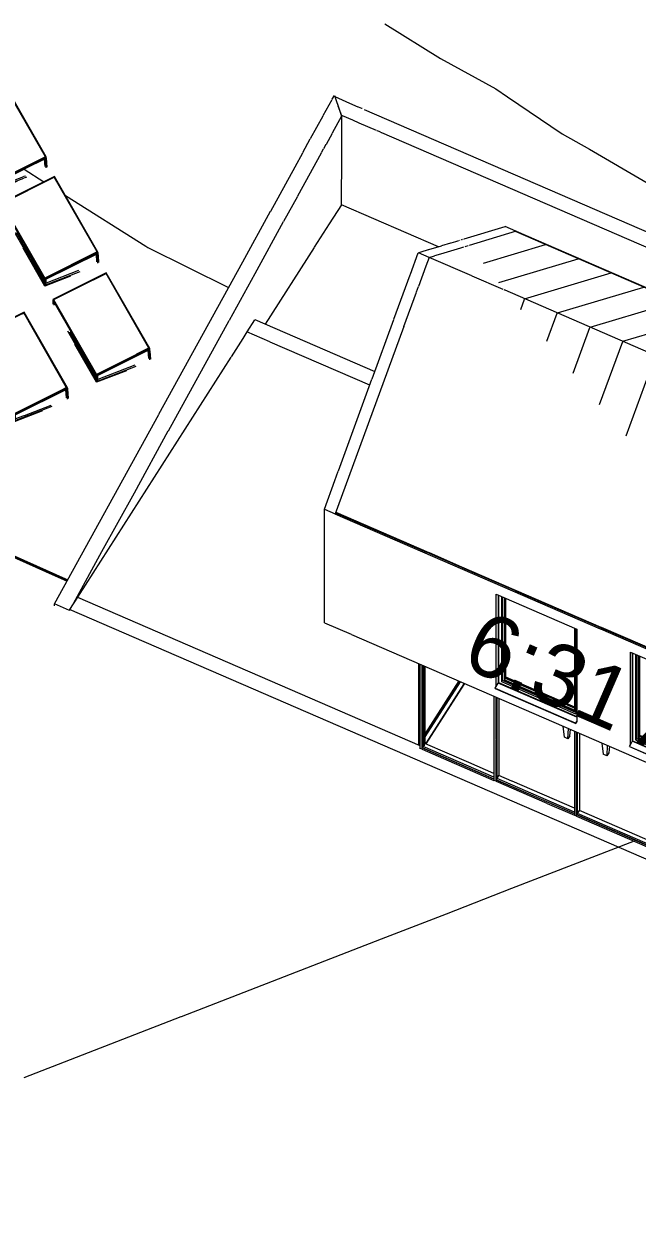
# Model space of a CAD drawing. Header units: millimetres. Extents: x -35445 to 232153, y -57203 to 42724.
# Drawn here: x 168099 to 178210, y -8195 to 11479 of the extents above; entities that cross this region are included whole.
import ezdxf

# ---------------------------------------------------------------- set-up
doc = ezdxf.new("R2010")
doc.units = ezdxf.units.MM
for name, color, linetype, lineweight in [('A-FLOR', 192, 'Continuous', 9), ('A-GLAZ', 151, 'Continuous', 9), ('A-GLAZ-CURT', 52, 'Continuous', 9), ('A-GLAZ-CWMG', 51, 'Continuous', 9), ('A-ROOF', 132, 'Continuous', 9), ('A-ROOF-PATT', 132, 'Continuous', 9), ('A-WALL', 113, 'Continuous', 9), ('C-TOPO-MAJR', 7, 'Continuous', 50), ('C-TOPO-MINR', 7, 'Continuous', 9), ('E-ELEC-EQPM', 71, 'Continuous', 9), ('I-FURN', 30, 'Continuous', 9)]:
    doc.layers.add(name, color=color, linetype=linetype, lineweight=lineweight)
doc.styles.add('Arial_3', font='arial.ttf', dxfattribs={"height": 1020.270592})

# ---------------------------------------------------------------- blocks, each defined once
blk = doc.blocks.new('Single Window - Standard-850328-Solar Analysis')
at = {"layer": 'A-GLAZ'}
for p, q in [((-4590, 2053), (-4590, 1555)), ((-4537, 1976), (-4537, 2030)), ((-4537, 619), (-4537, 1976)), ((-4523, 1965), (-4523, 2024)), ((-4497, 2012), (-4497, 646)), ((-4490, 2009), (-4490, 657)), ((-4476, 1406), (-4476, 2003)), ((-4469, 751), (-4469, 2000)), ((-4523, 1407), (-4523, 1963)), ((-4590, 1552), (-4590, 609)), ((-4523, 641), (-4523, 1406)), ((-4476, 761), (-4476, 1401)), ((-3329, 140), (-3329, 1506)), ((-3316, 1501), (-3316, 90)), ((-4642, 517), (-4595, 601)), ((-4595, 601), (-4590, 608)), ((-3300, 39), (-4595, 601)), ((-4590, 608), (-3300, 49)), ((-4537, 619), (-4527, 635)), ((-3316, 90), (-4537, 619)), ((-3315, 117), (-4523, 641)), ((-4497, 646), (-4490, 657)), ((-4497, 646), (-3329, 140)), ((-4490, 657), (-4469, 690)), ((-4490, 657), (-4476, 679)), ((-4490, 657), (-3332, 156)), ((-4476, 679), (-4476, 758)), ((-4335, 618), (-4476, 679)), ((-4469, 694), (-4469, 751)), ((-3329, 203), (-4469, 697)), ((-3328, 195), (-4469, 690)), ((-3328, 182), (-4333, 617)), ((-4642, 511), (-4642, 517)), ((-4642, 517), (-3392, -25)), ((-4642, 511), (-3314, -65)), ((-3388, -27), (-3314, -59)), ((-3300, -34), (-3314, -59)), ((-3314, -59), (-3314, -65)), ((-3314, -65), (-3313, -63)), ((-3313, -58), (-3300, -35)), ((-3313, -63), (-3313, -58))]:
    blk.add_line(p, q, dxfattribs=at)
blk = doc.blocks.new('Single Window - Standard-V22-Solar Analysis')
at = {"layer": 'A-GLAZ'}
for p, q in [((-2378, 1093), (-2378, 732)), ((-2325, -335), (-2325, 1069)), ((-2311, -316), (-2311, 1064)), ((-2285, 1053), (-2285, -313)), ((-2278, 1050), (-2278, -302)), ((-2264, 736), (-2264, 1044)), ((-2257, 732), (-2257, 1041)), ((-2378, 727), (-2378, 567)), ((-2264, -280), (-2264, 732)), ((-2257, -269), (-2257, 727)), ((-2378, 562), (-2378, -264)), ((-1116, -275), (-1116, 547)), ((-1104, 541), (-1104, 469)), ((-1104, 461), (-1104, 58)), ((-1104, 54), (-1104, -275)), ((-2415, -416), (-2387, -365)), ((-2383, -358), (-2378, -351)), ((-1088, -920), (-2383, -358)), ((-2378, -264), (-2378, -350)), ((-2378, -351), (-1088, -911)), ((-1104, -870), (-2325, -340)), ((-2323, -337), (-2310, -317)), ((-1103, -842), (-2311, -318)), ((-2285, -313), (-2278, -302)), ((-2285, -313), (-1689, -571)), ((-2278, -302), (-2257, -269)), ((-2278, -302), (-2264, -280)), ((-2278, -302), (-1116, -805)), ((-1116, -778), (-2264, -280)), ((-1116, -757), (-2257, -262)), ((-1115, -764), (-2257, -269)), ((-1116, -819), (-1116, -279)), ((-1104, -279), (-1104, -870)), ((-2429, -443), (-2415, -417)), ((-2429, -448), (-2429, -443)), ((-2429, -443), (-1102, -1018)), ((-2429, -448), (-1102, -1024)), ((-1688, -571), (-1116, -819)), ((-1088, -993), (-1102, -1018)), ((-1102, -1018), (-1102, -1024)), ((-1102, -1024), (-1101, -1022)), ((-1101, -1018), (-1098, -1011)), ((-1101, -1022), (-1101, -1018)), ((-1097, -1011), (-1088, -994))]:
    blk.add_line(p, q, dxfattribs=at)
blk = doc.blocks.new('Photovoltaic-Panel-SolarWorld-SunModule-_235-240_ - SunModule SW 245 Silver Mono - 10 Deg_ Angle-V27-Solar Analysis')
at = {"layer": 'E-ELEC-EQPM'}
for p, q in [((-12903, 10463), (-13644, 10093)), ((-12766, 10522), (-13632, 10090)), ((-13632, 10090), (-12766, 10522)), ((-13631, 10088), (-12766, 10520)), ((-12765, 10518), (-13630, 10087)), ((-12767, 10531), (-12903, 10463)), ((-12179, 9496), (-12766, 10522)), ((-12766, 10520), (-12766, 10522)), ((-12766, 10522), (-12179, 9496)), ((-12766, 10520), (-12060, 9286)), ((-12060, 9286), (-12765, 10518)), ((-12416, 9928), (-12762, 10533)), ((-13644, 10093), (-12930, 8843)), ((-13644, 10093), (-13638, 10074)), ((-12924, 8825), (-13638, 10074)), ((-13638, 10007), (-13638, 10074)), ((-13638, 10074), (-13628, 10055)), ((-13632, 10090), (-12926, 8857)), ((-12926, 8857), (-13632, 10090)), ((-13628, 10055), (-13628, 9987)), ((-13605, 9998), (-13605, 10015)), ((-12047, 9284), (-12415, 9927)), ((-13433, 9628), (-12924, 8738)), ((-12934, 8806), (-13389, 9600)), ((-12060, 9287), (-12176, 9490)), ((-12176, 9490), (-12060, 9287)), ((-12924, 8724), (-13281, 9348)), ((-12930, 8843), (-12047, 9284)), ((-12925, 8855), (-12060, 9287)), ((-12060, 9287), (-12925, 8855)), ((-12041, 9265), (-12412, 9080)), ((-12063, 9124), (-12073, 9249)), ((-12041, 9265), (-12064, 9253)), ((-12064, 9253), (-12053, 9104)), ((-12041, 9265), (-12047, 9284)), ((-12030, 9115), (-12041, 9265)), ((-12416, 9078), (-12924, 8825)), ((-12924, 8738), (-12416, 8935)), ((-12534, 8875), (-12924, 8724)), ((-12419, 8957), (-12901, 8770)), ((-12391, 8968), (-12416, 8959)), ((-12407, 8939), (-12368, 8954)), ((-12934, 8757), (-12934, 8843)), ((-12934, 8843), (-12924, 8825)), ((-12934, 8757), (-12924, 8738)), ((-12924, 8825), (-12930, 8843)), ((-12901, 8836), (-12924, 8825)), ((-12924, 8825), (-12924, 8738)), ((-12924, 8738), (-12901, 8747)), ((-12924, 8724), (-12924, 8738)), ((-12901, 8747), (-12901, 8836))]:
    blk.add_line(p, q, dxfattribs=at)
blk = doc.blocks.new('Photovoltaic-Panel-SolarWorld-SunModule-_235-240_ - SunModule SW 245 Silver Mono - 10 Deg_ Angle-V28-Solar Analysis')
at = {"layer": 'E-ELEC-EQPM'}
for p, q in [((-11909, 8962), (-12792, 8521)), ((-11914, 8950), (-12779, 8518)), ((-12779, 8518), (-11914, 8950)), ((-12778, 8517), (-11913, 8949)), ((-11913, 8947), (-12777, 8516)), ((-11207, 7715), (-11914, 8950)), ((-11913, 8949), (-11914, 8950)), ((-11914, 8950), (-11207, 7715)), ((-11913, 8949), (-11207, 7715)), ((-11207, 7715), (-11913, 8947)), ((-11194, 7712), (-11909, 8962)), ((-12792, 8521), (-12077, 7272)), ((-12792, 8521), (-12786, 8502)), ((-12418, 7861), (-12786, 8502)), ((-12786, 8502), (-12775, 8483)), ((-12786, 8436), (-12786, 8499)), ((-12779, 8518), (-12072, 7283)), ((-12072, 7283), (-12779, 8518)), ((-12775, 8483), (-12775, 8416)), ((-12752, 8427), (-12752, 8443)), ((-12580, 8056), (-12071, 7167)), ((-12082, 7235), (-12536, 8029)), ((-12071, 7152), (-12428, 7777)), ((-12071, 7253), (-12416, 7856)), ((-12077, 7272), (-11198, 7711)), ((-12072, 7283), (-11207, 7715)), ((-11207, 7715), (-12072, 7283)), ((-11192, 7691), (-12071, 7253)), ((-11211, 7551), (-11220, 7678)), ((-11211, 7682), (-11200, 7531)), ((-11192, 7691), (-11207, 7684)), ((-11188, 7693), (-11194, 7712)), ((-11185, 7653), (-11188, 7693)), ((-11177, 7542), (-11185, 7650)), ((-12071, 7167), (-11487, 7394)), ((-11644, 7318), (-12071, 7152)), ((-11512, 7407), (-12048, 7199)), ((-12082, 7186), (-12082, 7272)), ((-12082, 7272), (-12071, 7253)), ((-12082, 7186), (-12071, 7167)), ((-12071, 7253), (-12077, 7272)), ((-12048, 7265), (-12071, 7253)), ((-12071, 7253), (-12071, 7167)), ((-12071, 7167), (-12048, 7176)), ((-12071, 7152), (-12071, 7167)), ((-12048, 7176), (-12048, 7265))]:
    blk.add_line(p, q, dxfattribs=at)
blk = doc.blocks.new('Photovoltaic-Panel-SolarWorld-SunModule-_235-240_ - SunModule SW 245 Silver Mono - 10 Deg_ Angle-V29-Solar Analysis')
at = {"layer": 'E-ELEC-EQPM'}
for p, q in [((-11056, 7373), (-11939, 6933)), ((-11061, 7362), (-11926, 6930)), ((-11926, 6930), (-11061, 7362)), ((-11925, 6928), (-11060, 7360)), ((-11060, 7358), (-11925, 6927)), ((-10354, 6127), (-11061, 7362)), ((-11060, 7360), (-11061, 7362)), ((-11061, 7362), (-10354, 6127)), ((-11060, 7360), (-10354, 6126)), ((-10355, 6126), (-11060, 7358)), ((-10341, 6124), (-11056, 7373)), ((-11939, 6933), (-11224, 5684)), ((-11939, 6933), (-11933, 6914)), ((-11218, 5665), (-11933, 6914)), ((-11933, 6856), (-11933, 6914)), ((-11933, 6914), (-11922, 6895)), ((-11926, 6930), (-11219, 5695)), ((-11219, 5695), (-11926, 6930)), ((-11922, 6895), (-11922, 6836)), ((-11899, 6847), (-11899, 6855)), ((-11696, 6413), (-11218, 5578)), ((-11229, 5646), (-11655, 6391)), ((-11218, 5564), (-11575, 6188)), ((-10336, 6105), (-11218, 5665)), ((-10556, 6026), (-10358, 6125)), ((-10358, 6125), (-10556, 6026)), ((-10549, 6020), (-10341, 6124)), ((-10336, 6105), (-10358, 6093)), ((-10336, 6105), (-10341, 6124)), ((-10333, 6073), (-10336, 6105)), ((-11219, 5695), (-10558, 6025)), ((-10558, 6025), (-11219, 5695)), ((-11217, 5687), (-10553, 6018)), ((-10357, 5956), (-10367, 6089)), ((-10358, 6093), (-10346, 5936)), ((-10323, 5947), (-10333, 6072)), ((-11218, 5578), (-10561, 5833)), ((-10723, 5756), (-11218, 5564)), ((-10587, 5846), (-11194, 5611)), ((-11229, 5597), (-11229, 5684)), ((-11229, 5684), (-11218, 5665)), ((-11229, 5597), (-11218, 5578)), ((-11218, 5665), (-11224, 5684)), ((-11195, 5676), (-11218, 5665)), ((-11218, 5665), (-11218, 5578)), ((-11218, 5578), (-11195, 5587)), ((-11218, 5564), (-11218, 5578)), ((-11195, 5587), (-11195, 5676))]:
    blk.add_line(p, q, dxfattribs=at)
blk = doc.blocks.new('Photovoltaic-Panel-SolarWorld-SunModule-_235-240_ - SunModule SW 245 Silver Mono - 10 Deg_ Angle-V33-Solar Analysis')
at = {"layer": 'E-ELEC-EQPM'}
for p, q in [((-12413, 6722), (-13296, 6282)), ((-12450, 6695), (-13283, 6279)), ((-13283, 6279), (-12450, 6695)), ((-13282, 6278), (-12448, 6694)), ((-12445, 6693), (-13281, 6276)), ((-12418, 6711), (-12446, 6696)), ((-12446, 6696), (-12418, 6711)), ((-12446, 6695), (-12417, 6709)), ((-12417, 6708), (-12445, 6694)), ((-11711, 5476), (-12418, 6711)), ((-12417, 6709), (-12418, 6711)), ((-12418, 6711), (-11711, 5476)), ((-12418, 6711), (-12416, 6705)), ((-12417, 6709), (-11711, 5476)), ((-11711, 5475), (-12417, 6708)), ((-11698, 5473), (-12413, 6722)), ((-13296, 6282), (-12581, 5033)), ((-13296, 6282), (-13290, 6263)), ((-12575, 5014), (-13290, 6263)), ((-13290, 6205), (-13290, 6263)), ((-13290, 6263), (-13279, 6244)), ((-13283, 6279), (-12576, 5044)), ((-12576, 5044), (-13283, 6279)), ((-13279, 6244), (-13279, 6185)), ((-13256, 6196), (-13256, 6204)), ((-13052, 5762), (-12575, 4927)), ((-12586, 4995), (-13012, 5740)), ((-12575, 4913), (-12932, 5538)), ((-12581, 5033), (-11698, 5473)), ((-12576, 5044), (-11771, 5446)), ((-11771, 5446), (-12576, 5044)), ((-11692, 5454), (-12575, 5014)), ((-11767, 5448), (-11711, 5476)), ((-11711, 5476), (-11767, 5448)), ((-11714, 5308), (-11724, 5438)), ((-11692, 5454), (-11715, 5443)), ((-11715, 5443), (-11703, 5288)), ((-11692, 5454), (-11698, 5473)), ((-11680, 5299), (-11692, 5454)), ((-12575, 4927), (-11948, 5171)), ((-11973, 5184), (-12413, 5013)), ((-12586, 4946), (-12586, 5033)), ((-12586, 5033), (-12575, 5014)), ((-12586, 4946), (-12575, 4927)), ((-12575, 5014), (-12581, 5033)), ((-12106, 5095), (-12575, 4913)), ((-12552, 5025), (-12575, 5014)), ((-12575, 5014), (-12575, 4927)), ((-12575, 4927), (-12552, 4936)), ((-12575, 4913), (-12575, 4927)), ((-12552, 4936), (-12552, 5025)), ((-12416, 5012), (-12552, 4959))]:
    blk.add_line(p, q, dxfattribs=at)
blk = doc.blocks.new('Rectangular Mullion - 64 x 128 rectangular-977494-Solar Analysis')
at = {"layer": 'A-GLAZ-CWMG'}
for p, q in [((-5905, 242), (-5905, 920)), ((-5817, 884), (-5817, 824)), ((-5817, 821), (-5817, -436)), ((-5798, -191), (-5798, 876)), ((-5905, -416), (-5905, 237)), ((-5798, -407), (-5798, -192)), ((-5884, -429), (-5905, -420))]:
    blk.add_line(p, q, dxfattribs=at)
blk = doc.blocks.new('System Panel - Glazed-977495-Solar Analysis')
at = {"layer": 'A-GLAZ-CURT'}
for p, q in [((-5240, 634), (-5798, -239)), ((-5798, -284), (-5218, 624))]:
    blk.add_line(p, q, dxfattribs=at)
blk = doc.blocks.new('Rectangular Mullion - 64 x 128 rectangular-977490-Solar Analysis')
at = {"layer": 'A-GLAZ-CWMG'}
for p, q in [((-5245, 636), (-5798, -230)), ((-5153, 580), (-5145, 593)), ((-5162, 589), (-5784, -384)), ((-5782, -404), (-5156, 576)), ((-5784, -384), (-5793, -380)), ((-5784, -403), (-5784, -384))]:
    blk.add_line(p, q, dxfattribs=at)
blk = doc.blocks.new('System Panel - Glazed-1073254-Solar Analysis')
at = {"layer": 'A-GLAZ-CURT'}
for p, q in [((-5846, 897), (-5846, -464)), ((-5834, 846), (-5834, 892)), ((-5834, -446), (-5834, 843)), ((-5846, -464), (-5834, -446)), ((-5846, -464), (-4664, -977)), ((-4664, -953), (-5834, -446))]:
    blk.add_line(p, q, dxfattribs=at)
blk = doc.blocks.new('System Panel - Glazed-976966-Solar Analysis')
at = {"layer": 'A-GLAZ-CURT'}
for p, q in [((-4626, 368), (-4626, -335)), ((-4614, -350), (-4614, 363)), ((-4626, -343), (-4626, -993)), ((-4614, -975), (-4614, -351)), ((-4626, -993), (-4614, -975)), ((-3337, -1529), (-4614, -975)), ((-4626, -993), (-3337, -1553))]:
    blk.add_line(p, q, dxfattribs=at)
blk = doc.blocks.new('System Panel - Glazed-V72-Solar Analysis')
at = {"layer": 'A-GLAZ-CURT'}
for p, q in [((-3299, -208), (-3299, -1071)), ((-3287, -1550), (-3287, -213)), ((-3299, -1076), (-3299, -1331)), ((-3299, -1335), (-3299, -1569)), ((-3299, -1569), (-3287, -1550)), ((-3299, -1569), (-2009, -2128)), ((-2009, -2104), (-3287, -1550))]:
    blk.add_line(p, q, dxfattribs=at)
blk = doc.blocks.new('Rectangular Mullion - 64 x 128 rectangular-976962-Solar Analysis')
at = {"layer": 'A-GLAZ-CWMG'}
for p, q in [((-4664, 384), (-4664, -1005)), ((-4629, -331), (-4629, 369)), ((-4582, 349), (-4582, -925)), ((-4629, -1020), (-4629, -341)), ((-4629, -1020), (-4664, -1005))]:
    blk.add_line(p, q, dxfattribs=at)
blk = doc.blocks.new('Rectangular Mullion - 64 x 128 rectangular-V78-Solar Analysis')
at = {"layer": 'A-GLAZ-CWMG'}
for p, q in [((-3337, -191), (-3337, -1289)), ((-3301, -1069), (-3301, -207)), ((-3255, -227), (-3255, -1500)), ((-3301, -1329), (-3301, -1073)), ((-3337, -1294), (-3337, -1580)), ((-3301, -1596), (-3301, -1332)), ((-3301, -1596), (-3337, -1580))]:
    blk.add_line(p, q, dxfattribs=at)
blk = doc.blocks.new('Rectangular Mullion - 64 x 128 rectangular-1073253-Solar Analysis')
at = {"layer": 'A-GLAZ-CWMG'}
for p, q in [((-5849, -489), (-5849, -468)), ((-4664, -982), (-5849, -468)), ((-5849, -491), (-4664, -1005)), ((-5846, -464), (-5826, -432)), ((-5081, -708), (-5793, -399)), ((-4664, -889), (-5078, -710)), ((-4664, -982), (-4664, -1005))]:
    blk.add_line(p, q, dxfattribs=at)
blk = doc.blocks.new('Rectangular Mullion - 64 x 128 rectangular-V85-Solar Analysis')
at = {"layer": 'A-GLAZ-CWMG'}
for p, q in [((-4626, -993), (-4582, -925)), ((-4367, -1018), (-4582, -925)), ((-4629, -1020), (-4629, -997)), ((-3337, -1558), (-4629, -997)), ((-4629, -1020), (-3792, -1383)), ((-3337, -1465), (-4362, -1020)), ((-3787, -1385), (-3337, -1580)), ((-3337, -1558), (-3337, -1580))]:
    blk.add_line(p, q, dxfattribs=at)
blk = doc.blocks.new('Rectangular Mullion - 64 x 128 rectangular-485517-Solar Analysis')
at = {"layer": 'A-GLAZ-CWMG'}
for p, q in [((490, -14723), (490, -14701)), ((1782, -15261), (490, -14701)), ((490, -14723), (1782, -15284)), ((493, -14697), (537, -14628)), ((1782, -15168), (537, -14628)), ((1782, -15261), (1782, -15284))]:
    blk.add_line(p, q, dxfattribs=at)
blk = doc.blocks.new('Rectangular Mullion - 64 x 128 rectangular-976965-Solar Analysis')
at = {"layer": 'A-GLAZ-CWMG'}
for p, q in [((-5884, 913), (-5884, -300)), ((-5849, -489), (-5849, 898)), ((-5884, -304), (-5884, -476)), ((-5849, -491), (-5884, -476))]:
    blk.add_line(p, q, dxfattribs=at)
blk = doc.blocks.new('Table-Dining 01 _M_ - 1800 x 900 mm-989329-Solar Analysis')
at = {"layer": 'I-FURN'}
for p, q in [((-3502, -294), (-3525, -110)), ((-3445, -319), (-3437, -148)), ((-3414, -267), (-3402, -163)), ((-3445, -319), (-3502, -294)), ((-3414, -271), (-3445, -319)), ((-2884, -388), (-2861, -572)), ((-2803, -597), (-2861, -572)), ((-2796, -426), (-2803, -597)), ((-2773, -549), (-2803, -597)), ((-2760, -441), (-2773, -549))]:
    blk.add_line(p, q, dxfattribs=at)

msp = doc.modelspace()

# ---------------------------------------------------------------- hatches: boundary and pattern name
at = {"layer": 'A-ROOF-PATT'}
h = msp.add_hatch(dxfattribs=at)
h.set_pattern_fill('FP_6', color=256, style=0, pattern_type=2)
h.set_pattern_definition([(196.707, (177107.67, 9146.6), (539.437, -233.915), [])])
h.paths.add_polyline_path([(192035, 143), (193460, 570), (176204, 8053), (175440, 7823), (176003, 7118), (176035, 7081), (191989, 162)], flags=0)
h.paths.add_polyline_path([(190785, 697), (190785, 697), (190807, 732)], flags=0)
h.paths.add_polyline_path([(190757, 709), (190757, 709), (190767, 725)], flags=0)
h.paths.add_polyline_path([(190771, 732), (190771, 732), (190782, 748)], flags=0)
h.paths.add_polyline_path([(185241, 3144), (184252, 3573), (184276, 3639), (184246, 3655), (184271, 3670), (184303, 3742), (184682, 3855), (185694, 3417), (185672, 3340), (185678, 3323), (185639, 3310), (185619, 3257), (185245, 3145)], flags=0)
h = msp.add_hatch(dxfattribs=at)
h.set_pattern_fill('FP_5', color=256, style=0, pattern_type=2)
h.set_pattern_definition([(69.922, (171179.04, -3800.3), (-539.437, 233.917), [])])
h.paths.add_polyline_path([(190498, -4063), (192035, 143), (176039, 7073), (177047, 5848), (177784, 4967), (179129, 3415), (180216, 2200), (180982, 1369), (181899, 390), (183099, -854), (190431, -4034)], flags=0)
h.paths.add_polyline_path([(185362, -960), (185331, -948), (185323, -951), (184311, -512), (184718, 587), (184728, 593), (184737, 614), (185773, 164), (185365, -951)], flags=0)

# ---------------------------------------------------------------- linework, layer by layer
at = {"color": 254, "lineweight": 9}
for p, q in [((178161, -2007), (176141, -2791)), ((176141, -2791), (175064, -3210)), ((175064, -3210), (173992, -3626)), ((173991, -3626), (170690, -4908)), ((170688, -4909), (168099, -5915))]:
    msp.add_line(p, q, dxfattribs=at)
at = {"color": 252, "lineweight": 9}
for start_param, end_param in [(0.161265, 1.875666), (2.581735, 4.642749)]:
    msp.add_ellipse((181359, -765), major_axis=(48731, 0), ratio=0.823831, start_param=start_param, end_param=end_param, dxfattribs=at)
at = {"color": 27, "lineweight": 9}
for start_param, end_param in [(0.161265, 1.983723), (2.816092, 4.643481)]:
    msp.add_ellipse((181359, -765), major_axis=(46411, 0), ratio=0.823831, start_param=start_param, end_param=end_param, dxfattribs=at)
at = {"layer": 'A-FLOR'}
for p, q in [((173335, 8495), (173134, 8181)), ((174933, 7802), (173335, 8495)), ((173134, 8180), (172886, 7792)), ((172884, 7789), (172076, 6525)), ((171776, 6395), (171708, 6289)), ((172155, 6230), (171776, 6395)), ((171707, 6287), (171514, 5985)), ((173801, 5516), (172159, 6228)), ((171510, 5978), (168981, 2020)), ((168981, 2020), (174630, -429))]:
    msp.add_line(p, q, dxfattribs=at)
at = {"layer": 'A-ROOF'}
for p, q in [((193460, 570), (176204, 8053)), ((174874, 7654), (174971, 7683)), ((174976, 7684), (175303, 7782)), ((175303, 7782), (175351, 7797)), ((175373, 7803), (175389, 7808)), ((175394, 7810), (175411, 7815)), ((175418, 7817), (175426, 7819)), ((174779, 7625), (174871, 7653)), ((175485, 7319), (174779, 7625)), ((176004, 7094), (175490, 7317)), ((174572, 7058), (174604, 7146)), ((176027, 7084), (176017, 7088)), ((174363, 6485), (174570, 7052)), ((192035, 143), (176032, 7082)), ((173242, 3406), (173242, 3420)), ((173242, 3420), (174775, 2755)), ((174780, 2753), (175314, 2521)), ((175317, 2520), (177612, 1525)), ((177616, 1523), (181634, -219))]:
    msp.add_line(p, q, dxfattribs=at)
at = {"layer": 'A-WALL'}
for p, q in [((173035, 9964), (173182, 10232)), ((173184, 10236), (173218, 10297)), ((173218, 10297), (173306, 10037)), ((173224, 10278), (173468, 10172)), ((173276, 10125), (173335, 9969)), ((173306, 10036), (173335, 9953)), ((173468, 10172), (173605, 10112)), ((173609, 10111), (173668, 10085)), ((173670, 10085), (173677, 10081)), ((173709, 10067), (191559, 2327)), ((172827, 9588), (173033, 9961)), ((173335, 9953), (173183, 9676)), ((173354, 9961), (173335, 9969)), ((173335, 9969), (173335, 8914)), ((173524, 9887), (173355, 9960)), ((173628, 9842), (173525, 9887)), ((173913, 9719), (173629, 9841)), ((173180, 9671), (173081, 9490)), ((173955, 9700), (173923, 9714)), ((173977, 9690), (173956, 9700)), ((173996, 9682), (173987, 9686)), ((191433, 2121), (174002, 9680)), ((172699, 9355), (172822, 9579)), ((173080, 9489), (173039, 9414)), ((172571, 9122), (172698, 9352)), ((173000, 9344), (172610, 8635)), ((173036, 9409), (173003, 9349)), ((172168, 8390), (172571, 9121)), ((173335, 8559), (173335, 8911)), ((172608, 8631), (172379, 8215)), ((173335, 8495), (173335, 8555)), ((171708, 7553), (172166, 8386)), ((172376, 8210), (171906, 7355)), ((175356, 7929), (176036, 8133)), ((176213, 8057), (176036, 8133)), ((175143, 7865), (175220, 7889)), ((175223, 7889), (175268, 7903)), ((175279, 7906), (175287, 7909)), ((175308, 7915), (175317, 7918)), ((175321, 7919), (175328, 7921)), ((175334, 7923), (175341, 7925)), ((176215, 8056), (175440, 7823)), ((176215, 8059), (176209, 8050)), ((176215, 8059), (193470, 576)), ((174472, 7351), (174599, 7699)), ((174603, 7703), (174649, 7717)), ((174779, 7625), (174605, 7700)), ((174649, 7717), (174771, 7754)), ((174775, 7755), (174983, 7818)), ((174988, 7819), (175141, 7865)), ((170324, 5037), (171708, 7553)), ((174725, 7478), (174604, 7147)), ((174779, 7625), (174727, 7483)), ((171906, 7354), (171481, 6582)), ((174199, 6604), (174466, 7336)), ((174468, 7340), (174471, 7349)), ((171478, 6577), (170477, 4757)), ((171904, 6596), (171776, 6395)), ((171906, 6599), (173883, 5741)), ((173840, 5621), (174197, 6600)), ((172155, 6230), (171776, 6395)), ((174362, 6483), (173513, 4160)), ((173801, 5516), (172159, 6228)), ((173284, 4101), (173838, 5617)), ((168603, 1909), (170322, 5034)), ((170475, 4755), (169916, 3737)), ((173512, 4159), (173232, 3392)), ((173053, 3469), (173226, 3941)), ((173226, 3943), (173282, 4095)), ((169915, 3735), (169380, 2764)), ((173053, 3460), (173053, 3469)), ((173053, 3469), (173232, 3392)), ((173053, 1597), (173053, 3458)), ((173232, 3390), (173241, 3405)), ((173232, 3392), (173232, 3390)), ((177609, 1492), (173232, 3390)), ((174743, 2755), (173242, 3406)), ((169380, 2764), (168911, 1910)), ((175317, 2506), (174748, 2753)), ((176206, 2121), (175323, 2504)), ((168981, 2020), (168851, 1816)), ((175886, 2069), (177214, 1493)), ((175886, 538), (175886, 2067)), ((175924, 1555), (175924, 2053)), ((178462, 1142), (176209, 2120)), ((168603, 1875), (168603, 1909)), ((168851, 1801), (168603, 1909)), ((180588, -3273), (168851, 1816)), ((168851, 1816), (168851, 1801)), ((173053, 1597), (173495, 1406)), ((173500, 1403), (180105, -1461)), ((175924, 609), (175924, 1552)), ((177214, 1493), (177214, -37)), ((181076, -11), (177610, 1492)), ((178099, 462), (178099, 1110)), ((178099, 1110), (178678, 859)), ((178136, 732), (178136, 1093)), ((178136, 567), (178136, 727)), ((178099, -416), (178099, 457)), ((178136, -264), (178136, 562)), ((178136, -350), (178136, -264))]:
    msp.add_line(p, q, dxfattribs=at)
at = {"layer": 'C-TOPO-MAJR', "lineweight": 35}
msp.add_polyline3d([(167609, 2835, 0), (168623, 2383, 0), (168816, 2296, 0)], dxfattribs=at)
at = {"layer": 'C-TOPO-MINR'}
for p, q in [((174049, 11479), (174966, 10906)), ((168101, 9079), (168427, 8873)), ((168786, 8645), (170107, 7808)), ((170107, 7808), (170142, 7787)), ((170142, 7787), (171473, 7126))]:
    msp.add_line(p, q, dxfattribs=at)
for points in [[(174966, 10906, 0), (175883, 10404, 0), (176075, 10273, 0), (176972, 9662, 0)], [(176972, 9662, 0), (177423, 9413, 0), (178378, 8854, 0), (179315, 8344, 0), (180245, 7761, 0)]]:
    msp.add_polyline3d(points, dxfattribs=at)

# ---------------------------------------------------------------- block references
at = {"layer": 'A-GLAZ'}
for name in ['Single Window - Standard-850328-Solar Analysis', 'Single Window - Standard-V22-Solar Analysis']:
    msp.add_blockref(name, (180514, 0), dxfattribs=at)
at = {"layer": 'A-GLAZ-CURT'}
for name in ['System Panel - Glazed-1073254-Solar Analysis', 'System Panel - Glazed-977495-Solar Analysis', 'System Panel - Glazed-976966-Solar Analysis', 'System Panel - Glazed-V72-Solar Analysis']:
    msp.add_blockref(name, (180514, 0), dxfattribs=at)
at = {"layer": 'A-GLAZ-CWMG'}
for name, p in [('Rectangular Mullion - 64 x 128 rectangular-977494-Solar Analysis', (180514, 0)), ('Rectangular Mullion - 64 x 128 rectangular-976965-Solar Analysis', (180514, 0)), ('Rectangular Mullion - 64 x 128 rectangular-977490-Solar Analysis', (180514, 0)), ('Rectangular Mullion - 64 x 128 rectangular-976962-Solar Analysis', (180514, 0)), ('Rectangular Mullion - 64 x 128 rectangular-V78-Solar Analysis', (180514, 0)), ('Rectangular Mullion - 64 x 128 rectangular-1073253-Solar Analysis', (180514, 0)), ('Rectangular Mullion - 64 x 128 rectangular-V85-Solar Analysis', (180514, 0)), ('Rectangular Mullion - 64 x 128 rectangular-485517-Solar Analysis', (176722, 13128))]:
    msp.add_blockref(name, p, dxfattribs=at)
at = {"layer": 'E-ELEC-EQPM'}
for name in ['Photovoltaic-Panel-SolarWorld-SunModule-_235-240_ - SunModule SW 245 Silver Mono - 10 Deg_ Angle-V27-Solar Analysis', 'Photovoltaic-Panel-SolarWorld-SunModule-_235-240_ - SunModule SW 245 Silver Mono - 10 Deg_ Angle-V28-Solar Analysis', 'Photovoltaic-Panel-SolarWorld-SunModule-_235-240_ - SunModule SW 245 Silver Mono - 10 Deg_ Angle-V29-Solar Analysis', 'Photovoltaic-Panel-SolarWorld-SunModule-_235-240_ - SunModule SW 245 Silver Mono - 10 Deg_ Angle-V33-Solar Analysis']:
    msp.add_blockref(name, (180514, 0), dxfattribs=at)
at = {"layer": 'I-FURN'}
msp.add_blockref('Table-Dining 01 _M_ - 1800 x 900 mm-989329-Solar Analysis', (180514, 0), dxfattribs=at)

# ---------------------------------------------------------------- texts
at = {"color": 30, "lineweight": 9, "insert": (175689, 1826), "char_height": 1020.3, "width": 6362.25, "attachment_point": 1, "rotation": 336.5572, "line_spacing_factor": 0.941778, "style": 'Arial_3'}
msp.add_mtext('6:31 AM', dxfattribs=at)

doc.saveas('drawing.dxf')
